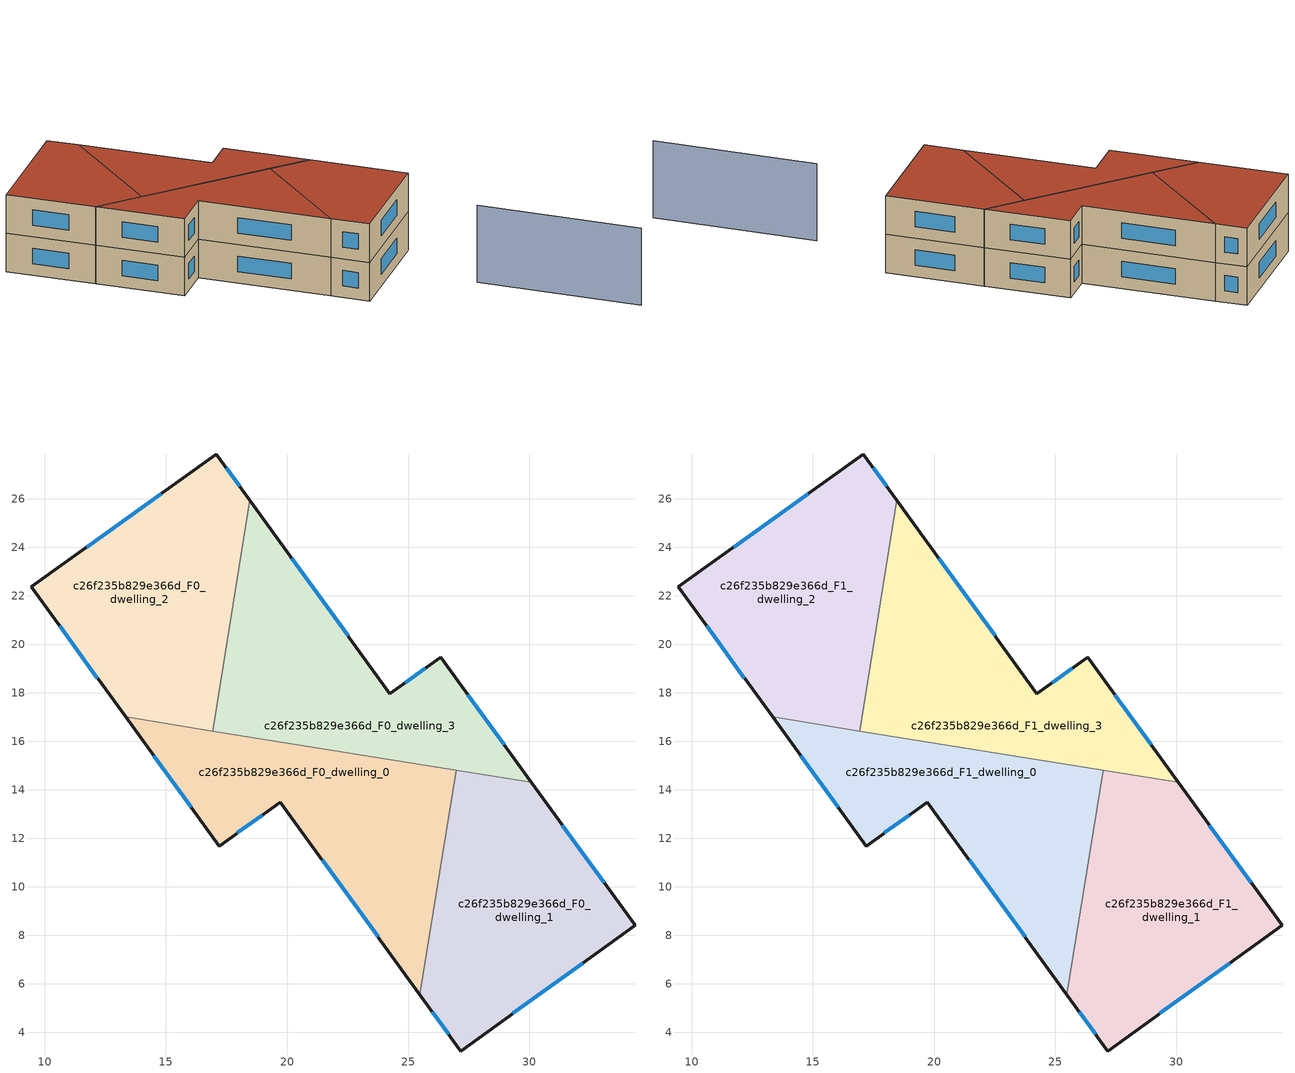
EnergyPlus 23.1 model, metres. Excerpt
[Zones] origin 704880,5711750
c26f235b829e366d_F0_dwelling_0
 floor ground (EU_floor_Construction): 26.98,14.8 25.48,5.55 19.73,13.49 17.2,11.67 13.34,17 z0
 wall outside (EU_wall_Construction): 13.34,17 17.2,11.67 19.73,13.49 25.48,5.55 z0:3
 wall to c26f235b829e366d_F0_dwelling_1 (EU_wall_Construction): 25.48,5.55 26.98,14.8 z0:3
 wall to c26f235b829e366d_F0_dwelling_3 (EU_wall_Construction): 26.98,14.8 16.93,16.42 z0:3
 wall to c26f235b829e366d_F0_dwelling_2 (EU_wall_Construction): 16.93,16.42 13.34,17 z0:3
 window (EU_Window_Construction): 21.45,11.11 23.76,7.92 / 17.95,12.22 18.97,12.95 / 14.49,15.41 16.04,13.27 z0.9:2.1
c26f235b829e366d_F0_dwelling_1
 floor ground (EU_floor_Construction): 30.08,14.3 34.36,8.4 27.17,3.22 25.48,5.55 26.98,14.8 z0
 wall outside (EU_wall_Construction): 25.48,5.55 27.17,3.22 34.36,8.4 30.08,14.3 z0:3
 wall to c26f235b829e366d_F0_dwelling_3 (EU_wall_Construction): 30.08,14.3 26.98,14.8 z0:3
 window (EU_Window_Construction): 33.08,10.17 31.36,12.53 / 29.32,4.77 32.2,6.85 / 25.99,4.85 26.66,3.92 z0.9:2.1
c26f235b829e366d_F0_dwelling_2
 floor ground (EU_floor_Construction): 17.08,27.85 18.47,25.94 16.93,16.42 13.34,17 9.46,22.36 z0
 wall outside (EU_wall_Construction): 18.47,25.94 17.08,27.85 9.46,22.36 13.34,17 z0:3
 wall to c26f235b829e366d_F0_dwelling_3 (EU_wall_Construction): 16.93,16.42 18.47,25.94 z0:3
 window (EU_Window_Construction): 18.05,26.51 17.5,27.28 / 10.62,20.76 12.18,18.61 / 14.8,26.21 11.74,24.01 z0.9:2.1
c26f235b829e366d_F0_dwelling_3
 floor ground (EU_floor_Construction): 26.34,19.47 30.08,14.3 16.93,16.42 18.47,25.94 24.24,17.96 z0
 wall outside (EU_wall_Construction): 30.08,14.3 26.34,19.47 24.24,17.96 18.47,25.94 z0:3
 window (EU_Window_Construction): 22.52,20.35 20.2,23.55 / 25.71,19.02 24.87,18.41 / 28.96,15.85 27.46,17.92 z0.9:2.1
c26f235b829e366d_F1_dwelling_0
 floor to c26f235b829e366d_F0_dwelling_0 (EU_floor_Construction): 26.98,14.8 25.48,5.55 19.73,13.49 17.2,11.67 13.34,17 z3
 wall outside (EU_wall_Construction): 13.34,17 17.2,11.67 19.73,13.49 25.48,5.55 z3:6
 wall to c26f235b829e366d_F1_dwelling_1 (EU_wall_Construction): 25.48,5.55 26.98,14.8 z3:6
 wall to c26f235b829e366d_F1_dwelling_3 (EU_wall_Construction): 26.98,14.8 16.93,16.42 z3:6
 wall to c26f235b829e366d_F1_dwelling_2 (EU_wall_Construction): 16.93,16.42 13.34,17 z3:6
 window (EU_Window_Construction): 21.45,11.11 23.76,7.92 / 17.95,12.22 18.97,12.95 / 14.49,15.41 16.04,13.27 z3.9:5.1
 roof outside (EU_roof_Construction): 25.48,5.55 26.98,14.8 13.34,17 17.2,11.67 19.73,13.49 z6
c26f235b829e366d_F1_dwelling_1
 floor to c26f235b829e366d_F0_dwelling_1 (EU_floor_Construction): 30.08,14.3 34.36,8.4 27.17,3.22 25.48,5.55 26.98,14.8 z3
 wall outside (EU_wall_Construction): 25.48,5.55 27.17,3.22 34.36,8.4 30.08,14.3 z3:6
 wall to c26f235b829e366d_F1_dwelling_3 (EU_wall_Construction): 30.08,14.3 26.98,14.8 z3:6
 window (EU_Window_Construction): 33.08,10.17 31.36,12.53 / 29.32,4.77 32.2,6.85 / 25.99,4.85 26.66,3.92 z3.9:5.1
 roof outside (EU_roof_Construction): 34.36,8.4 30.08,14.3 26.98,14.8 25.48,5.55 27.17,3.22 z6
c26f235b829e366d_F1_dwelling_2
 floor to c26f235b829e366d_F0_dwelling_2 (EU_floor_Construction): 17.08,27.85 18.47,25.94 16.93,16.42 13.34,17 9.46,22.36 z3
 wall outside (EU_wall_Construction): 18.47,25.94 17.08,27.85 9.46,22.36 13.34,17 z3:6
 wall to c26f235b829e366d_F1_dwelling_3 (EU_wall_Construction): 16.93,16.42 18.47,25.94 z3:6
 window (EU_Window_Construction): 18.05,26.51 17.5,27.28 / 10.62,20.76 12.18,18.61 / 14.8,26.21 11.74,24.01 z3.9:5.1
 roof outside (EU_roof_Construction): 16.93,16.42 18.47,25.94 17.08,27.85 9.46,22.36 13.34,17 z6
c26f235b829e366d_F1_dwelling_3
 floor to c26f235b829e366d_F0_dwelling_3 (EU_floor_Construction): 26.34,19.47 30.08,14.3 16.93,16.42 18.47,25.94 24.24,17.96 z3
 wall outside (EU_wall_Construction): 30.08,14.3 26.34,19.47 24.24,17.96 18.47,25.94 z3:6
 window (EU_Window_Construction): 22.52,20.35 20.2,23.55 / 25.71,19.02 24.87,18.41 / 28.96,15.85 27.46,17.92 z3.9:5.1
 roof outside (EU_roof_Construction): 30.08,14.3 26.34,19.47 24.24,17.96 18.47,25.94 16.93,16.42 z6
shading: 42.11,-8.69 35.12,1.25 z0:6
[Building]
EU S2 Campaign: North Axis=0; Terrain=City; Solar Distribution=FullExterior
[Site:Location]
London: Latitude=51.5; Longitude=-0.5; Time Zone=0; Elevation=25
[SizingPeriod:WeatherFileDays]
AnnualSizingPeriod: Begin Month=1; Begin Day of Month=1; End Month=12; End Day of Month=31; Day of Week for Start Day=Monday; Use Weather File Daylight Saving Period=No; Use Weather File Rain and Snow Indicators=No
[MATERIAL]
EU_InternalMass_Material: Roughness=MediumRough; Thickness=0.1; Conductivity=1; Density=1800; Specific Heat=900; Thermal Absorptance=0.9; Solar Absorptance=0.7; Visible Absorptance=0.7
[MATERIAL:NOMASS] Roughness=MediumRough; Thermal Absorptance=0.9; Solar Absorptance=0.7; Visible Absorptance=0.7
Name | Thermal Resistance
EU_wall_NoMass | 1.04674
EU_roof_NoMass | 4.32442
EU_floor_NoMass | 2.04616
[WINDOWMATERIAL:SIMPLEGLAZINGSYSTEM]
EU_Window_SimpleGlazing: UFactor=4.25843; Solar Heat Gain Coefficient=0.85; Visible Transmittance=0.85
[CONSTRUCTION]
EU_wall_Construction: EU_wall_NoMass
EU_roof_Construction: EU_roof_NoMass
EU_floor_Construction: EU_floor_NoMass
EU_Window_Construction: EU_Window_SimpleGlazing
EU_InternalMass_Construction: EU_InternalMass_Material
[ZONE] Type=1; Multiplier=1; Ceiling Height=autocalculate; Floor Area=autocalculate; Part of Total Floor Area=Yes
Name | Volume
c26f235b829e366d_F0_dwelling_0; c26f235b829e366d_F1_dwelling_0 | 179.181
c26f235b829e366d_F0_dwelling_1; c26f235b829e366d_F1_dwelling_1 | 179.194
c26f235b829e366d_F0_dwelling_2; c26f235b829e366d_F1_dwelling_2 | 179.189
c26f235b829e366d_F0_dwelling_3; c26f235b829e366d_F1_dwelling_3 | 179.186
[INTERNALMASS] Construction=EU_InternalMass_Construction
Name | Zone or ZoneList | Surface Area
c26f235b829e366d_F0_dwelling_0_EU_InternalMass | c26f235b829e366d_F0_dwelling_0 | 59.7268
c26f235b829e366d_F0_dwelling_1_EU_InternalMass | c26f235b829e366d_F0_dwelling_1 | 59.7312
c26f235b829e366d_F0_dwelling_2_EU_InternalMass | c26f235b829e366d_F0_dwelling_2 | 59.7295
c26f235b829e366d_F0_dwelling_3_EU_InternalMass | c26f235b829e366d_F0_dwelling_3 | 59.7288
c26f235b829e366d_F1_dwelling_0_EU_InternalMass | c26f235b829e366d_F1_dwelling_0 | 59.7268
c26f235b829e366d_F1_dwelling_1_EU_InternalMass | c26f235b829e366d_F1_dwelling_1 | 59.7312
c26f235b829e366d_F1_dwelling_2_EU_InternalMass | c26f235b829e366d_F1_dwelling_2 | 59.7295
c26f235b829e366d_F1_dwelling_3_EU_InternalMass | c26f235b829e366d_F1_dwelling_3 | 59.7288
[OTHEREQUIPMENT] Fuel Type=Electricity; Design Level Calculation Method=Watts/Area; Power per Zone Floor Area=1; Fraction Latent=0; Fraction Radiant=0; Fraction Lost=0; Carbon Dioxide Generation Rate=0; EndUse Subcategory=EU_Step8_InternalGains
Name | Zone or ZoneList or Space or SpaceList | Schedule
EU_Step8_InternalGain_c26f235b829e366d_F0_dwelling_0_f000 | c26f235b829e366d_F0_dwelling_0 | EU_Step8_GainSchedule_c26f235b829e366d_F0_dwelling_0_f000
EU_Step8_InternalGain_c26f235b829e366d_F0_dwelling_1_f000 | c26f235b829e366d_F0_dwelling_1 | EU_Step8_GainSchedule_c26f235b829e366d_F0_dwelling_1_f000
EU_Step8_InternalGain_c26f235b829e366d_F0_dwelling_2_f000 | c26f235b829e366d_F0_dwelling_2 | EU_Step8_GainSchedule_c26f235b829e366d_F0_dwelling_2_f000
EU_Step8_InternalGain_c26f235b829e366d_F0_dwelling_3_f000 | c26f235b829e366d_F0_dwelling_3 | EU_Step8_GainSchedule_c26f235b829e366d_F0_dwelling_3_f000
EU_Step8_InternalGain_c26f235b829e366d_F1_dwelling_0_f000 | c26f235b829e366d_F1_dwelling_0 | EU_Step8_GainSchedule_c26f235b829e366d_F1_dwelling_0_f000
EU_Step8_InternalGain_c26f235b829e366d_F1_dwelling_1_f000 | c26f235b829e366d_F1_dwelling_1 | EU_Step8_GainSchedule_c26f235b829e366d_F1_dwelling_1_f000
EU_Step8_InternalGain_c26f235b829e366d_F1_dwelling_2_f000 | c26f235b829e366d_F1_dwelling_2 | EU_Step8_GainSchedule_c26f235b829e366d_F1_dwelling_2_f000
EU_Step8_InternalGain_c26f235b829e366d_F1_dwelling_3_f000 | c26f235b829e366d_F1_dwelling_3 | EU_Step8_GainSchedule_c26f235b829e366d_F1_dwelling_3_f000
[ZONEVENTILATION:DESIGNFLOWRATE] Schedule=EU_AlwaysOn; Design Flow Rate Calculation Method=AirChanges/Hour; Air Changes per Hour=0.488719; Ventilation Type=Natural; Fan Pressure Rise=0; Fan Total Efficiency=1; Constant Term Coefficient=1; Temperature Term Coefficient=0; Velocity Term Coefficient=0; Velocity Squared Term Coefficient=0; Minimum Indoor Temperature=-100; Maximum Indoor Temperature=100; Delta Temperature=-100; Minimum Outdoor Temperature=-100; Maximum Outdoor Temperature=100; Maximum Wind Speed=40
Name | Zone or ZoneList or Space or SpaceList
EU_ConstantAir_c26f235b829e366d_F0_dwelling_0 | c26f235b829e366d_F0_dwelling_0
EU_ConstantAir_c26f235b829e366d_F0_dwelling_1 | c26f235b829e366d_F0_dwelling_1
EU_ConstantAir_c26f235b829e366d_F0_dwelling_2 | c26f235b829e366d_F0_dwelling_2
EU_ConstantAir_c26f235b829e366d_F0_dwelling_3 | c26f235b829e366d_F0_dwelling_3
EU_ConstantAir_c26f235b829e366d_F1_dwelling_0 | c26f235b829e366d_F1_dwelling_0
EU_ConstantAir_c26f235b829e366d_F1_dwelling_1 | c26f235b829e366d_F1_dwelling_1
EU_ConstantAir_c26f235b829e366d_F1_dwelling_2 | c26f235b829e366d_F1_dwelling_2
EU_ConstantAir_c26f235b829e366d_F1_dwelling_3 | c26f235b829e366d_F1_dwelling_3
[HVACTEMPLATE:THERMOSTAT] Constant Heating Setpoint=20; Constant Cooling Setpoint=50
EU_HeatOnly_c26f235b829e366d_F0_dwelling_0; EU_HeatOnly_c26f235b829e366d_F0_dwelling_1; EU_HeatOnly_c26f235b829e366d_F0_dwelling_2; EU_HeatOnly_c26f235b829e366d_F0_dwelling_3; EU_HeatOnly_c26f235b829e366d_F1_dwelling_0; EU_HeatOnly_c26f235b829e366d_F1_dwelling_1; EU_HeatOnly_c26f235b829e366d_F1_dwelling_2; EU_HeatOnly_c26f235b829e366d_F1_dwelling_3
[HVACTEMPLATE:ZONE:IDEALLOADSAIRSYSTEM] System Availability Schedule=EU_AlwaysOn; Maximum Heating Supply Air Temperature=50; Minimum Cooling Supply Air Temperature=13; Maximum Heating Supply Air Humidity Ratio=0.0156; Minimum Cooling Supply Air Humidity Ratio=0.0077; Heating Limit=NoLimit; Cooling Limit=NoLimit; Heating Availability Schedule=EU_AlwaysOn; Cooling Availability Schedule=EU_CoolingOff; Dehumidification Control Type=ConstantSensibleHeatRatio; Cooling Sensible Heat Ratio=0.7; Dehumidification Setpoint=60; Humidification Control Type=None; Humidification Setpoint=30; Outdoor Air Method=None; Outdoor Air Flow Rate per Person=0.00944; Outdoor Air Flow Rate per Zone Floor Area=0; Outdoor Air Flow Rate per Zone=0; Demand Controlled Ventilation Type=None; Outdoor Air Economizer Type=NoEconomizer; Heat Recovery Type=None; Sensible Heat Recovery Effectiveness=0.7; Latent Heat Recovery Effectiveness=0.65
Name | Template Thermostat
c26f235b829e366d_F0_dwelling_0 | EU_HeatOnly_c26f235b829e366d_F0_dwelling_0
c26f235b829e366d_F0_dwelling_1 | EU_HeatOnly_c26f235b829e366d_F0_dwelling_1
c26f235b829e366d_F0_dwelling_2 | EU_HeatOnly_c26f235b829e366d_F0_dwelling_2
c26f235b829e366d_F0_dwelling_3 | EU_HeatOnly_c26f235b829e366d_F0_dwelling_3
c26f235b829e366d_F1_dwelling_0 | EU_HeatOnly_c26f235b829e366d_F1_dwelling_0
c26f235b829e366d_F1_dwelling_1 | EU_HeatOnly_c26f235b829e366d_F1_dwelling_1
c26f235b829e366d_F1_dwelling_2 | EU_HeatOnly_c26f235b829e366d_F1_dwelling_2
c26f235b829e366d_F1_dwelling_3 | EU_HeatOnly_c26f235b829e366d_F1_dwelling_3
[SIZING:ZONE] Zone Cooling Design Supply Air Temperature Input Method=SupplyAirTemperature; Zone Cooling Design Supply Air Temperature=13; Zone Heating Design Supply Air Temperature Input Method=SupplyAirTemperature; Zone Heating Design Supply Air Temperature=50; Zone Cooling Design Supply Air Humidity Ratio=0.008; Zone Heating Design Supply Air Humidity Ratio=0.008; Cooling Design Air Flow Method=DesignDay; Cooling Design Air Flow Rate=0; Cooling Minimum Air Flow per Zone Floor Area=0.000762; Cooling Minimum Air Flow=0; Cooling Minimum Air Flow Fraction=0.2; Heating Design Air Flow Method=DesignDay; Heating Design Air Flow Rate=0; Heating Maximum Air Flow per Zone Floor Area=0.002032; Heating Maximum Air Flow=0.141576; Heating Maximum Air Flow Fraction=0.3; Account for Dedicated Outdoor Air System=No; Dedicated Outdoor Air System Control Strategy=NeutralSupplyAir; Dedicated Outdoor Air Low Setpoint Temperature for Design=autosize; Dedicated Outdoor Air High Setpoint Temperature for Design=autosize; Zone Load Sizing Method=Sensible Load Only No Latent Load; Zone Latent Cooling Design Supply Air Humidity Ratio Input Method=HumidityRatioDifference; Zone Cooling Design Supply Air Humidity Ratio Difference=0.005; Zone Latent Heating Design Supply Air Humidity Ratio Input Method=HumidityRatioDifference; Zone Humidification Design Supply Air Humidity Ratio Difference=0.005
c26f235b829e366d_F0_dwelling_0; c26f235b829e366d_F0_dwelling_1; c26f235b829e366d_F0_dwelling_2; c26f235b829e366d_F0_dwelling_3; c26f235b829e366d_F1_dwelling_0; c26f235b829e366d_F1_dwelling_1; c26f235b829e366d_F1_dwelling_2; c26f235b829e366d_F1_dwelling_3
[SCHEDULE:CONSTANT]
Name | Hourly Value
EU_AlwaysOn | 1
EU_CoolingOff | 0
[SCHEDULE:FILE] Column Number=1; Rows to Skip at Top=0; Number of Hours of Data=8760; Column Separator=Comma; Interpolate to Timestep=No; Minutes per Item=60; Adjust Schedule for Daylight Savings=Yes
Name | File
EU_Step8_GainSchedule_c26f235b829e366d_F0_dwelling_0_f000 | ../../schedules/c26f235b829e366d/c26f235b829e366d_F0_dwelling_0_f000_gain.csv
EU_Step8_GainSchedule_c26f235b829e366d_F0_dwelling_1_f000 | ../../schedules/c26f235b829e366d/c26f235b829e366d_F0_dwelling_1_f000_gain.csv
EU_Step8_GainSchedule_c26f235b829e366d_F0_dwelling_2_f000 | ../../schedules/c26f235b829e366d/c26f235b829e366d_F0_dwelling_2_f000_gain.csv
EU_Step8_GainSchedule_c26f235b829e366d_F0_dwelling_3_f000 | ../../schedules/c26f235b829e366d/c26f235b829e366d_F0_dwelling_3_f000_gain.csv
EU_Step8_GainSchedule_c26f235b829e366d_F1_dwelling_0_f000 | ../../schedules/c26f235b829e366d/c26f235b829e366d_F1_dwelling_0_f000_gain.csv
EU_Step8_GainSchedule_c26f235b829e366d_F1_dwelling_1_f000 | ../../schedules/c26f235b829e366d/c26f235b829e366d_F1_dwelling_1_f000_gain.csv
EU_Step8_GainSchedule_c26f235b829e366d_F1_dwelling_2_f000 | ../../schedules/c26f235b829e366d/c26f235b829e366d_F1_dwelling_2_f000_gain.csv
EU_Step8_GainSchedule_c26f235b829e366d_F1_dwelling_3_f000 | ../../schedules/c26f235b829e366d/c26f235b829e366d_F1_dwelling_3_f000_gain.csv
